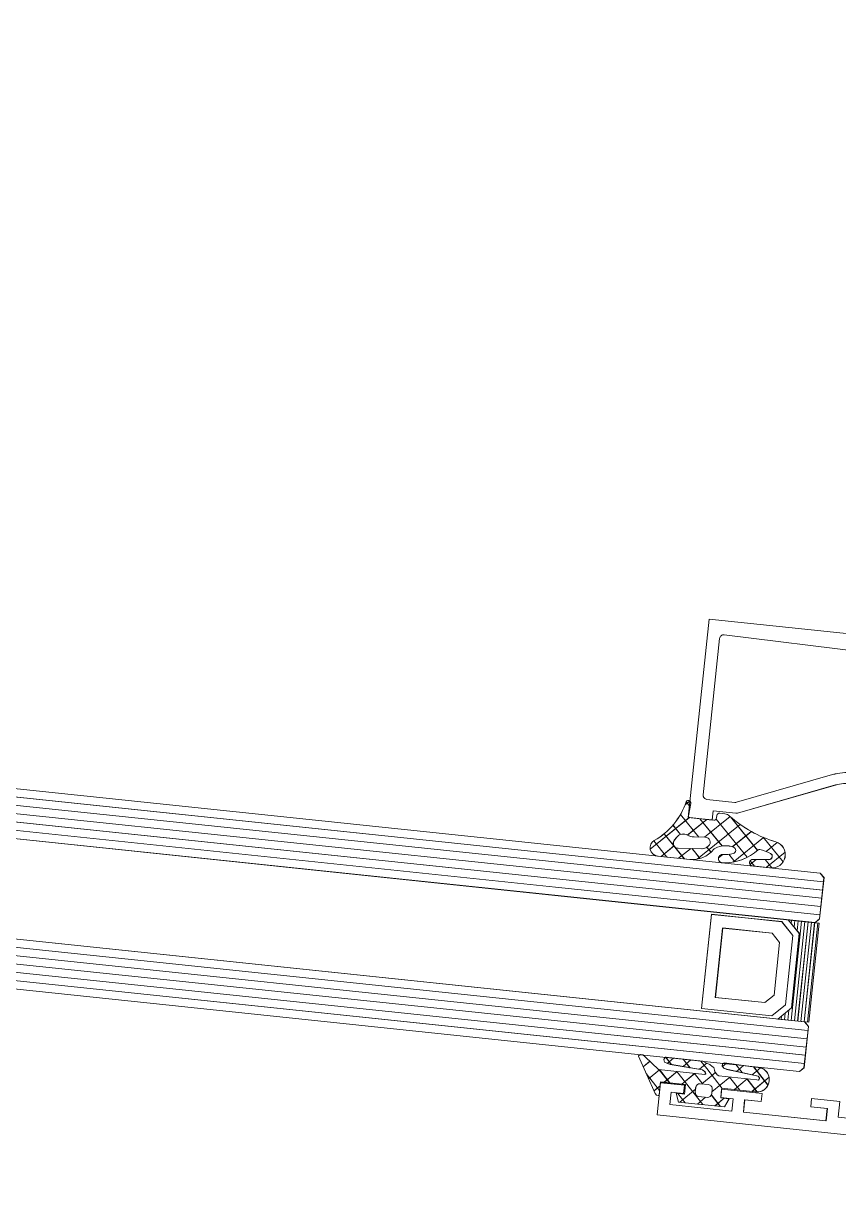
# Model space of a CAD drawing. Header units: millimetres. Extents: x 26282 to 30760, y 1404 to 4574.
# Drawn here: x 29707.89 to 29717.7, y 3450.07 to 3464.07 of the extents above; entities that cross this region are included whole.
import ezdxf

# ---------------------------------------------------------------- set-up
doc = ezdxf.new("R2010")
doc.units = ezdxf.units.MM
doc.header["$LTSCALE"] = 0.25
doc.layers.add('AB-DUV', color=4, linetype='Continuous', lineweight=50)
doc.layers.add('DOĞRAMA', color=30, linetype='Continuous', lineweight=20)

# ---------------------------------------------------------------- blocks, each defined once
blk = doc.blocks.new('CHD60E28', base_point=(0, -82.8))
at = {"color": 1, "linetype": 'Continuous'}
blk.add_line((58, -22), (60, -22), dxfattribs=at)
at = {"color": 40, "linetype": 'Continuous'}
for points in [[(0, -49.7), (0, -24.85), (0, 0), (3.9, 0), (3.9, -2.9), (2.9, -2.9), (2.9, -1.4), (1.4, -1.4), (1.4, -8.9), (2.9, -8.9), (2.9, -7.4), (3.9, -7.4), (3.9, -12.3), (2.9, -12.3), (2.9, -10.3), (1.4, -10.3), (1.4, -20.3), (2.9, -20.3), (2.9, -18.3), (3.9, -18.3), (3.9, -21.7), (2, -21.7), (2, -27), (4.305342, -27), (5, -26.28066), (5.694659, -27), (8.4, -27), (8.4, -28.4), (9.809008, -28.4, 0.176327), (9.969705, -28.341511), (10.9, -27.5609), (11.6, -27.5609, -0.43976), (11.898858, -27.887046), (11.688329, -30.293409, -0.176327), (11.616057, -30.448396), (11.276777, -30.787677, -0.577351), (10.858518, -30.675605), (10.827653, -30.560412, 0.267949), (10.650876, -30.383636), (8.7, -29.8609), (8.5, -29.8609, 0.842899), (8.4, -30.443742), (8.4, -34.5109, 0.414213), (8.65, -34.7609), (8.971194, -34.7609, 0.137838), (9.101447, -34.724288), (10.619748, -33.797512, -0.585341), (11, -34.0109), (11, -35.347384, -0.261351), (10.521011, -36.200935), (8.4, -37.495605), (8.4, -39.304394), (10.52101, -40.599064, -0.261351), (11.000001, -41.452615), (11, -42.789099, -0.585341), (10.619748, -43.002487), (9.101446, -42.075712, 0.137838), (8.971194, -42.0391), (8.65, -42.039099, 0.414213), (8.399999, -42.2891), (8.4, -46.356257, 0.842899), (8.5, -46.939099), (8.7, -46.939099), (10.650876, -46.416364, 0.267949), (10.827654, -46.239588), (10.858519, -46.124395, -0.577351), (11.276776, -46.012322), (11.616057, -46.351603, -0.176327), (11.688329, -46.50659), (11.898859, -48.912953, -0.43976), (11.6, -49.2391), (10.9, -49.239099), (9.969705, -48.458489, 0.176327), (9.809008, -48.4), (8.4, -48.4), (8.4, -49.7), (7.9, -49.7), (7.9, -53.705341), (8.61934, -54.4), (7.9, -55.094658), (7.9, -59.1, -0.414213), (7.3, -59.699999), (6.5, -59.7, -0.414213), (5.9, -59.099999), (5.9, -49.7), (0, -49.7)], [(67, -28.30168), (67, -55.55084), (67, -82.8), (63.5, -82.8), (63.5, -81.073884), (64.5, -80.7), (64.5, -81.4), (66, -81.4), (66, -77.2), (64.5, -77.2), (64.5, -77.9), (63.5, -77.526115), (63.5, -75.8), (65, -75.8), (65, -60.8), (62, -60.8), (62, -65.3), (57.5, -65.3), (57.5, -63.8), (60, -63.8), (60, -60.8), (40, -60.8), (40, -63.8), (42.5, -63.8), (42.5, -65.3), (31.308076, -65.3), (28.71, -60.8), (25.4, -60.8, -0.414213), (23.4, -58.799999), (23.4, -48.4), (21.990993, -48.4, 0.176327), (21.830296, -48.458489), (20.9, -49.239099), (20.2, -49.239099, -0.43976), (19.901142, -48.912953), (20.111671, -46.506591, -0.176327), (20.183943, -46.351603), (20.523224, -46.012323, -0.577351), (20.941481, -46.124395), (20.972347, -46.239587, 0.267949), (21.149124, -46.416364), (23.1, -46.939099), (23.3, -46.939099, 0.842899), (23.4, -46.356257), (23.4, -42.289099, 0.414213), (23.149999, -42.0391), (22.828807, -42.039099, 0.137838), (22.698554, -42.075711), (21.180253, -43.002487, -0.585341), (20.799999, -42.7891), (20.8, -41.452615, -0.261351), (21.278991, -40.599064), (23.4, -39.304394), (23.4, -37.495605), (21.278991, -36.200935, -0.261351), (20.800001, -35.347385), (20.8, -34.0109, -0.585341), (21.180252, -33.797512), (22.698554, -34.724288, 0.137838), (22.828807, -34.760901), (23.15, -34.7609, 0.414213), (23.4, -34.5109), (23.4, -30.443743, 0.842899), (23.3, -29.860899), (23.1, -29.8609), (21.149124, -30.383636, 0.267949), (20.972348, -30.560413), (20.941482, -30.675605, -0.577351), (20.523223, -30.787677), (20.183943, -30.448396, -0.176327), (20.111672, -30.293408), (19.901142, -27.887047, -0.43976), (20.199999, -27.5609), (20.9, -27.5609), (21.830296, -28.341511, 0.176327), (21.990993, -28.4), (23.4, -28.4), (23.4, -27), (25.74, -27), (25.74, -22), (27.74, -22), (27.74, -27), (38, -27), (38, -22), (40, -22, -0.414213), (42, -23.999999), (40, -24), (40, -27), (58, -27), (58, -24), (56, -24, -0.414213), (58, -21.999999), (60, -22), (60, -23.30168), (62, -23.30168, -0.414213), (67, -28.30168)], [(65, -43.55084), (65, -28.301681, 0.414213), (62, -25.301681), (60, -25.30168), (60, -29), (25.4, -29), (25.4, -58.8), (29.864701, -58.8), (32.462777, -63.3), (38, -63.3), (38, -58.8), (65, -58.8), (65, -43.55084)]]:
    blk.add_lwpolyline(points, format="xyb", close=True, dxfattribs=at)
blk.add_lwpolyline([(3.2, -29.55), (3.2, -30.1), (2, -30.1), (2, -46.4), (3.2, -46.4), (3.2, -47.7), (4.8, -47.7), (4.8, -46.4), (6.4, -46.4), (6.4, -30.1), (4.8, -30.1), (4.8, -29), (3.2, -29), (3.2, -29.55)], close=True, dxfattribs=at)
at = {"color": 4, "linetype": 'Continuous'}
for points in [[(10.113, -33.587833), (8.4, -34.587833), (8.4, -29.987833), (10.1, -30.987833), (15.9, -30.987833), (21.7, -30.987833), (23.4, -29.987833), (23.4, -34.587833), (21.687, -33.587833), (15.9, -33.587833), (10.113, -33.587833)], [(10.113, -43.212166), (8.4, -42.212166), (8.4, -46.812166), (10.1, -45.812166), (15.9, -45.812166), (21.7, -45.812166), (23.4, -46.812166), (23.4, -42.212166), (21.687, -43.212166), (15.9, -43.212166), (10.113, -43.212166)]]:
    blk.add_lwpolyline(points, close=True, dxfattribs=at)
blk = doc.blocks.new('CHD10-3111', base_point=(3855.389827, -8975.811796))
at = {"color": 40, "linetype": 'Continuous'}
blk.add_lwpolyline([(3855.389827, -8949.111796), (3879.389827, -8949.111796), (3879.389827, -8971.111796), (3877.889827, -8971.111796), (3877.889827, -8970.611796), (3875.789827, -8970.611796, 0.414276), (3875.289827, -8971.111902), (3875.289827, -8973.411796), (3875.891113, -8973.764938, -0.44986), (3875.948899, -8974.058621), (3874.687602, -8975.51474, -0.717959), (3873.789827, -8975.211796), (3873.789827, -8970.111796, -0.414242), (3874.789923, -8969.111796), (3876.40713, -8969.111796, 0.409111), (3877.406977, -8968.129248), (3877.703866, -8951.120522, 0.419335), (3877.203942, -8950.611796), (3858.289827, -8950.611796, 0.414214), (3857.789827, -8951.111796), (3857.789827, -8954.510299, 0.096347), (3857.826278, -8954.697709), (3862.331086, -8965.847499, -0.096289), (3862.789827, -8968.20752), (3862.789827, -8975.311796, -0.679855), (3861.925103, -8975.653814), (3860.044019, -8973.648631, -0.65679), (3860.189935, -8973.311796), (3861.289827, -8973.311796, 0.414214), (3861.489827, -8973.111796), (3861.489827, -8968.20752, 0.096295), (3861.125704, -8966.334383), (3856.526235, -8954.950297, -0.096289), (3856.489827, -8954.762994), (3856.489827, -8952.011796), (3855.389827, -8952.011796), (3855.389827, -8949.111796)], format="xyb", close=True, dxfattribs=at)
blk = doc.blocks.new('CHDMN-201', base_point=(29.944199, -19.992072))
at = {"color": 1, "linetype": 'Continuous'}
for p, q in [((24.944196, -17.917709), (26.712382, -16.149524)), ((25.670623, -15.827906), (29.959082, -20.116364)), ((24.944196, -17.222799), (26.363237, -18.64184)), ((24.944198, -20.039028), (27.683935, -17.299291)), ((24.944197, -19.344121), (26.23548, -20.635403)), ((27.730494, -21.495372), (30.203718, -19.022148)), ((27.817864, -19.286682), (28.843558, -18.260988)), ((31.257696, -20.089491), (31.80016, -19.547027)), ((31.416762, -19.452725), (31.950423, -19.986385)), ((25.940862, -21.163684), (26.275067, -20.829479)), ((26.23548, -20.635403), (26.260255, -20.660179)), ((27.826231, -20.104834), (29.944199, -22.222802)), ((25.079548, -21.600792), (25.475995, -21.997239)), ((25.189997, -21.91455), (25.940862, -21.163684)), ((25.475995, -21.997239), (29.768513, -26.289757)), ((26.954462, -24.392725), (29.944199, -21.402988)), ((27.79138, -22.191304), (30.58826, -24.988183)), ((25.916779, -27.551729), (30.108752, -23.359755)), ((26.075074, -23.150793), (26.624114, -22.601753)), ((25.477814, -24.120378), (25.941592, -24.584156)), ((26.882093, -28.707735), (30.556963, -25.032865)), ((25.178841, -25.942725), (28.496854, -29.260739)), ((25.232281, -26.114906), (26.046166, -25.301021)), ((26.991686, -25.63425), (29.066899, -27.709463)), ((24.944199, -28.524309), (25.530435, -27.938072)), ((25.094432, -27.979636), (25.776541, -28.661746)), ((25.810575, -31.900573), (28.517647, -29.193501)), ((24.944199, -29.950724), (27.004506, -32.011031)), ((24.952122, -30.637706), (25.869183, -29.720645)), ((26.861353, -29.746558), (28.07121, -30.956415))]:
    blk.add_line(p, q, dxfattribs=at)
for points in [[(26.390301, -23.393758, -0.11997), (25.342637, -22.236365, -0.11997), (24.944199, -20.726926), (24.944195, -16.789779, -0.730107), (26.758647, -16.209518, 0.185935), (31.810746, -19.549362, -0.858634), (31.670288, -20.125588), (30.144199, -19.992072, 0.414214), (29.944199, -20.192072), (29.944199, -23.09206, 0.414226), (30.244199, -23.392072), (30.544174, -23.392072, -0.414238), (30.844199, -23.692072), (30.844199, -24.310458, -0.167691), (30.631375, -24.927186, 0.106409), (28.114271, -30.786691, -0.907546), (24.944199, -30.478675), (24.944199, -28.292072, -1), (25.744199, -28.292072), (25.908447, -30.169443, 0.790151), (26.678457, -30.282816, 0.061795), (27.025941, -28.955975, 0.24686), (26.961879, -28.781202, -0.192553), (24.944199, -24.656358, -1), (25.941426, -24.581945, 0.061004), (26.187228, -25.817745, 0.744986), (26.953471, -25.796309, 0.211789), (26.613432, -23.622255, 0.100818), (26.390301, -23.393758)], [(26.255022, -20.600362), (26.380094, -22.029945, 0.17342), (26.661249, -22.641873, 0.008526), (26.786952, -22.766133, 0.691738), (27.799141, -22.280005), (27.680588, -20.924941, -0.129672), (27.819183, -20.120619, 0.375997), (27.441422, -18.85823), (27.046771, -18.610379, 0.619603), (26.12995, -19.17078), (26.255022, -20.600362)]]:
    blk.add_lwpolyline(points, format="xyb", close=True, dxfattribs=at)
blk = doc.blocks.new('*U60')
at = {"color": 4, "linetype": 'Continuous'}
for p, q in [((503.444386, 76), (503.444386, 75.99)), ((503.844386, 76), (503.844386, 75.6)), ((504.244386, 76), (504.244386, 75.2)), ((504.644386, 76), (504.644386, 74.8)), ((505.044386, 76), (505.044386, 64)), ((505.444386, 76), (505.444386, 64)), ((505.844386, 76), (505.844386, 64)), ((506.244386, 76), (506.244386, 64)), ((506.644386, 76), (506.644386, 64)), ((507.044386, 76), (507.044386, 64)), ((504.244386, 64.8), (504.244386, 64)), ((504.644386, 65.2), (504.644386, 64)), ((503.444386, 64.01), (503.444386, 64)), ((503.844386, 64.4), (503.844386, 64))]:
    blk.add_line(p, q, dxfattribs=at)
blk = doc.blocks.new('CHD40D02')
at = {"color": 1, "linetype": 'Continuous'}
for p, q in [((-1.012226, 0), (0.801576, 1.813802)), ((0.205857, 1.458304), (1.4, 0.264161)), ((1.534377, 2.251105), (2.247288, 1.538194)), ((-1.122662, 0.665503), (-0.457159, 0)), ((0, -1.109094), (1.4, 0.290906)), ((0, -0.457159), (1.4, -1.857159)), ((2.135987, -1.094428), (2.921622, -0.308793)), ((2.222769, -0.558608), (2.917076, -1.252915)), ((-2.117144, -5.347558), (1.4, -1.830414)), ((-2.117144, -3.226238), (-1.117144, -2.226238)), ((-2.117144, -2.582656), (-0.421916, -4.277884)), ((0, -2.578479), (1.4, -3.978479)), ((2.000247, -3.351488), (2.91136, -2.440375)), ((2.050967, -2.508126), (2.906913, -3.364072)), ((0.262508, -5.089227), (1.4, -3.951735)), ((-2.117144, -4.703976), (-1.237492, -5.583628)), ((0, -7.473055), (2.106571, -5.366485)), ((0.262508, -4.962308), (1.066416, -5.766216)), ((1.930627, -4.509107), (2.59883, -5.177309)), ((2.106571, -5.366485), (2.901098, -4.571957)), ((2.59883, -5.177309), (2.73038, -5.30886)), ((-2.117144, -7.468879), (-0.899257, -6.250992)), ((-0.543237, -6.277883), (1.4, -8.22112)), ((1.066416, -5.766216), (1.7501, -6.4499)), ((-2.117144, -6.825296), (-1.117144, -7.825296)), ((2.53001, -7.22981), (2.953639, -7.653438)), ((0, -9.594375), (1.4, -8.194375)), ((0, -8.942441), (1.4, -10.34244)), ((2.065011, -9.650685), (2.925923, -8.789773)), ((2.137826, -8.958946), (2.903131, -9.724251)), ((0.005596, -11.710099), (1.4, -10.315696)), ((0.000001, -11.063761), (1.86654, -12.930301)), ((0.929001, -12.908016), (2.87289, -10.964126)), ((1.935795, -10.878236), (2.844412, -11.786853))]:
    blk.add_line(p, q, dxfattribs=at)
at = {"color": 7, "linetype": 'Continuous'}
blk.add_line((2.921685, -0.29561), (2.817805, -0.199647), dxfattribs=at)
at = {"color": 1, "linetype": 'Continuous'}
for points in [[(2.921685, -0.29561), (2.9, -4.8), (2.8, -5.1), (2.7, -5.4), (2.6, -5.7), (2.4, -6), (2.3, -6.2), (2, -6.3), (1.8, -6.4), (1.6, -6.6), (1.5, -6.7), (1.4, -6.9), (1.4, -11.5), (1.4, -11.7), (1.6, -11.8), (1.65982, -11.8), (1.85982, -11.6), (2.25982, -7.8), (2.35982, -7.4), (2.55982, -7.2), (2.85982, -7.2), (2.95982, -7.4), (2.85982, -11.5, -1.047986), (0.000001, -11.499982), (0, -7.412301), (-1.117144, -7.412301), (-1.117144, -8.412301), (-2.117144, -7.977518), (-2.117144, -2.406848), (-1.117144, -2.015544), (-1.117144, -3.015544), (0, -3.015544), (0, 0), (-1.5, 0), (-1.6, 0.1), (-1.6, 0.3), (-1.4, 0.5), (2.700478, 2.946982), (2.800478, 2.946982), (2.900478, 2.746982), (2.900478, 2.446982), (2.700478, 2.146982), (1.4, 0.4), (1.4, -5.2), (1.5, -5.3), (1.7, -5.2), (1.907825, -4.888262), (2.146067, -0.926812), (2.230152, -0.523166), (2.318197, -0.219443), (2.614003, -0.107644), (2.817805, -0.199647), (2.921685, -0.29561)], [(0.116062, -6.131436, 0.198912), (0.262508, -5.777883), (0.262508, -4.777884, 0.414213), (-0.237492, -4.277884), (-0.737492, -4.277884, 0.414213), (-1.237492, -4.777883), (-1.237492, -5.777884, 0.414213), (-0.737492, -6.277883), (-0.237491, -6.277883, 0.198912), (0.116062, -6.131436)]]:
    blk.add_lwpolyline(points, format="xyb", close=True, dxfattribs=at)
blk = doc.blocks.new('A$C3DEF5641')
at = {"layer": 'DOĞRAMA', "color": 163, "linetype": 'Continuous'}
for p, q in [((353.28, 82.92), (153.63, 82.92)), ((384.78, 82.92), (353.28, 82.92)), ((384.78, 82.92), (385.28, 82.42)), ((353.28, 81.92), (153.63, 81.92)), ((385.28, 81.92), (353.28, 81.92)), ((385.28, 82.42), (385.28, 77.42)), ((353.28, 80.92), (153.63, 80.92)), ((353.28, 79.92), (153.63, 79.92)), ((385.28, 80.92), (353.28, 80.92)), ((385.28, 79.92), (353.28, 79.92)), ((353.28, 78.92), (153.63, 78.92)), ((385.28, 78.92), (353.28, 78.92)), ((353.28, 77.92), (153.63, 77.92)), ((385.28, 77.92), (353.28, 77.92)), ((385.28, 77.42), (384.78, 76.92)), ((353.28, 76.92), (153.63, 76.92)), ((384.78, 76.92), (353.28, 76.92)), ((372.28, 65.22), (372.28, 76.62)), ((372.28, 76.62), (380.78, 76.62)), ((380.78, 76.62), (382.28, 75.12)), ((373.78, 66.72), (373.78, 75.12)), ((373.78, 75.12), (379.78, 75.12)), ((379.78, 75.12), (380.78, 74.12)), ((382.28, 75.12), (382.28, 66.72)), ((380.78, 74.12), (380.78, 67.72)), ((380.78, 67.72), (379.78, 66.72)), ((379.78, 66.72), (373.78, 66.72)), ((382.28, 66.72), (380.78, 65.22)), ((353.28, 64.92), (153.63, 64.92)), ((384.78, 64.92), (353.28, 64.92)), ((380.78, 65.22), (372.28, 65.22)), ((384.78, 64.92), (385.28, 64.42)), ((385.28, 64.42), (385.28, 59.42)), ((353.28, 63.92), (153.63, 63.92)), ((385.28, 63.92), (353.28, 63.92)), ((353.28, 62.92), (153.63, 62.92)), ((353.28, 61.92), (153.63, 61.92)), ((385.28, 62.92), (353.28, 62.92)), ((385.28, 61.92), (353.28, 61.92)), ((353.28, 60.92), (153.63, 60.92)), ((385.28, 60.92), (353.28, 60.92)), ((353.28, 59.92), (153.63, 59.92)), ((353.28, 58.92), (153.63, 58.92)), ((385.28, 59.92), (353.28, 59.92)), ((384.78, 58.92), (353.28, 58.92)), ((385.28, 59.42), (384.78, 58.92))]:
    blk.add_line(p, q, dxfattribs=at)
blk.add_lwpolyline([(385.28, 76.92), (381.53, 76.92), (383.03, 75.42), (383.03, 66.42), (381.53, 64.92), (385.28, 64.92), (385.28, 76.92)], close=True, dxfattribs=at)
at = {"layer": 'DOĞRAMA', "color": 163}
blk.add_arc((46.5, 122.91), 404.59, 0, 90, dxfattribs=at)
at = {"layer": 'DOĞRAMA', "color": 163, "rotation": 90}
for name, p in [('CHD60E28', (451.08, 51.92)), ('CHD10-3111', (394.98, 87.92)), ('CHDMN-201', (368.28, 87.92))]:
    blk.add_blockref(name, p, dxfattribs=at)
at = {"layer": 'DOĞRAMA', "color": 163}
blk.add_blockref('*U60', (-121.91, 0.92), dxfattribs=at)
at = {"layer": 'DOĞRAMA', "color": 163, "xscale": 1.034312, "rotation": 90}
blk.add_blockref('CHD40D02', (368.28, 55.92), dxfattribs=at)
blk = doc.blocks.new('A$C187D15ED')
at = {"layer": 'DOĞRAMA', "color": 163, "xscale": 0.1, "yscale": 0.1, "zscale": 0.1, "rotation": 354.0084398994581}
blk.add_blockref('A$C3DEF5641', (10107.921, 3244.585, 0), dxfattribs=at)
blk.add_blockref('A$C3DEF5641', (10107.921, 3244.585, 0), dxfattribs=at)

msp = doc.modelspace()

# ---------------------------------------------------------------- block references
at = {"layer": 'AB-DUV', "ltscale": 100}
msp.add_blockref('A$C187D15ED', (19570.424, 205.028, 5.126), dxfattribs=at)

# ---------------------------------------------------------------- next in the draw order: linework, layer by layer
at = {"layer": 'DOĞRAMA', "color": 163, "linetype": 'Continuous'}
for p, q in [((29714.346, 3454.172, 5.126), (29694.49, 3456.256, 5.126)), ((29714.346, 3454.172, 5.126), (29694.49, 3456.256, 5.126)), ((29714.325, 3453.973, 5.126), (29694.469, 3456.057, 5.126)), ((29714.325, 3453.973, 5.126), (29694.469, 3456.057, 5.126)), ((29714.336, 3454.073, 5.126), (29694.48, 3456.157, 5.126)), ((29714.336, 3454.073, 5.126), (29694.48, 3456.157, 5.126)), ((29714.315, 3453.874, 5.126), (29694.459, 3455.958, 5.126)), ((29714.315, 3453.874, 5.126), (29694.459, 3455.958, 5.126)), ((29714.294, 3453.675, 5.126), (29694.438, 3455.759, 5.126)), ((29714.294, 3453.675, 5.126), (29694.438, 3455.759, 5.126)), ((29714.304, 3453.775, 5.126), (29694.449, 3455.858, 5.126)), ((29714.304, 3453.775, 5.126), (29694.449, 3455.858, 5.126)), ((29714.284, 3453.576, 5.126), (29694.428, 3455.66, 5.126)), ((29714.284, 3453.576, 5.126), (29694.428, 3455.66, 5.126)), ((29714.148, 3452.283, 5.126), (29694.292, 3454.367, 5.126)), ((29714.148, 3452.283, 5.126), (29694.292, 3454.367, 5.126)), ((29714.158, 3452.382, 5.126), (29694.302, 3454.466, 5.126)), ((29714.158, 3452.382, 5.126), (29694.302, 3454.466, 5.126)), ((29714.137, 3452.183, 5.126), (29694.282, 3454.267, 5.126)), ((29714.137, 3452.183, 5.126), (29694.282, 3454.267, 5.126)), ((29714.127, 3452.084, 5.126), (29694.271, 3454.168, 5.126)), ((29714.127, 3452.084, 5.126), (29694.271, 3454.168, 5.126)), ((29717.479, 3453.844, 5.126), (29714.346, 3454.172, 5.126)), ((29717.479, 3453.844, 5.126), (29714.346, 3454.172, 5.126)), ((29714.106, 3451.885, 5.126), (29694.25, 3453.969, 5.126)), ((29714.106, 3451.885, 5.126), (29694.25, 3453.969, 5.126)), ((29714.117, 3451.984, 5.126), (29694.261, 3454.068, 5.126)), ((29714.117, 3451.984, 5.126), (29694.261, 3454.068, 5.126)), ((29717.508, 3453.639, 5.126), (29714.325, 3453.973, 5.126)), ((29717.508, 3453.639, 5.126), (29714.325, 3453.973, 5.126)), ((29717.518, 3453.739, 5.126), (29714.336, 3454.073, 5.126)), ((29717.518, 3453.739, 5.126), (29714.336, 3454.073, 5.126)), ((29714.096, 3451.785, 5.126), (29694.24, 3453.869, 5.126)), ((29714.096, 3451.785, 5.126), (29694.24, 3453.869, 5.126)), ((29717.497, 3453.54, 5.126), (29714.315, 3453.874, 5.126)), ((29717.497, 3453.54, 5.126), (29714.315, 3453.874, 5.126)), ((29717.479, 3453.844, 5.126), (29717.524, 3453.789, 5.126)), ((29717.479, 3453.844, 5.126), (29717.524, 3453.789, 5.126)), ((29717.477, 3453.341, 5.126), (29714.294, 3453.675, 5.126)), ((29717.477, 3453.341, 5.126), (29714.294, 3453.675, 5.126)), ((29717.487, 3453.44, 5.126), (29714.304, 3453.775, 5.126)), ((29717.487, 3453.44, 5.126), (29714.304, 3453.775, 5.126)), ((29717.524, 3453.789, 5.126), (29717.471, 3453.291, 5.126)), ((29717.524, 3453.789, 5.126), (29717.471, 3453.291, 5.126)), ((29717.416, 3453.247, 5.126), (29714.284, 3453.576, 5.126)), ((29717.416, 3453.247, 5.126), (29714.284, 3453.576, 5.126)), ((29716.051, 3452.214, 5.126), (29716.17, 3453.347, 5.126)), ((29716.051, 3452.214, 5.126), (29716.17, 3453.347, 5.126)), ((29716.17, 3453.347, 5.126), (29717.015, 3453.259, 5.126)), ((29716.17, 3453.347, 5.126), (29717.015, 3453.259, 5.126)), ((29717.015, 3453.259, 5.126), (29717.149, 3453.094, 5.126)), ((29717.015, 3453.259, 5.126), (29717.149, 3453.094, 5.126)), ((29717.471, 3453.291, 5.126), (29717.416, 3453.247, 5.126)), ((29717.471, 3453.291, 5.126), (29717.416, 3453.247, 5.126)), ((29716.216, 3452.347, 5.126), (29716.304, 3453.183, 5.126)), ((29716.216, 3452.347, 5.126), (29716.304, 3453.183, 5.126)), ((29716.304, 3453.183, 5.126), (29716.9, 3453.12, 5.126)), ((29716.304, 3453.183, 5.126), (29716.9, 3453.12, 5.126)), ((29716.9, 3453.12, 5.126), (29716.989, 3453.01, 5.126)), ((29716.9, 3453.12, 5.126), (29716.989, 3453.01, 5.126)), ((29717.149, 3453.094, 5.126), (29717.061, 3452.258, 5.126)), ((29717.149, 3453.094, 5.126), (29717.061, 3452.258, 5.126)), ((29716.989, 3453.01, 5.126), (29716.923, 3452.374, 5.126)), ((29716.989, 3453.01, 5.126), (29716.923, 3452.374, 5.126)), ((29717.33, 3451.949, 5.126), (29714.148, 3452.283, 5.126)), ((29717.33, 3451.949, 5.126), (29714.148, 3452.283, 5.126)), ((29717.291, 3452.053, 5.126), (29714.158, 3452.382, 5.126)), ((29717.291, 3452.053, 5.126), (29714.158, 3452.382, 5.126)), ((29716.813, 3452.285, 5.126), (29716.216, 3452.347, 5.126)), ((29716.813, 3452.285, 5.126), (29716.216, 3452.347, 5.126)), ((29716.923, 3452.374, 5.126), (29716.813, 3452.285, 5.126)), ((29716.923, 3452.374, 5.126), (29716.813, 3452.285, 5.126)), ((29717.061, 3452.258, 5.126), (29716.896, 3452.125, 5.126)), ((29717.061, 3452.258, 5.126), (29716.896, 3452.125, 5.126)), ((29717.32, 3451.849, 5.126), (29714.137, 3452.183, 5.126)), ((29717.32, 3451.849, 5.126), (29714.137, 3452.183, 5.126)), ((29716.896, 3452.125, 5.126), (29716.051, 3452.214, 5.126)), ((29716.896, 3452.125, 5.126), (29716.051, 3452.214, 5.126)), ((29717.299, 3451.65, 5.126), (29714.117, 3451.984, 5.126)), ((29717.299, 3451.65, 5.126), (29714.117, 3451.984, 5.126)), ((29717.31, 3451.75, 5.126), (29714.127, 3452.084, 5.126)), ((29717.31, 3451.75, 5.126), (29714.127, 3452.084, 5.126)), ((29717.336, 3451.998, 5.126), (29717.283, 3451.501, 5.126)), ((29717.336, 3451.998, 5.126), (29717.283, 3451.501, 5.126)), ((29717.291, 3452.053, 5.126), (29717.336, 3451.998, 5.126)), ((29717.291, 3452.053, 5.126), (29717.336, 3451.998, 5.126)), ((29717.289, 3451.551, 5.126), (29714.106, 3451.885, 5.126)), ((29717.289, 3451.551, 5.126), (29714.106, 3451.885, 5.126)), ((29717.229, 3451.457, 5.126), (29714.096, 3451.785, 5.126)), ((29717.229, 3451.457, 5.126), (29714.096, 3451.785, 5.126)), ((29717.283, 3451.501, 5.126), (29717.229, 3451.457, 5.126)), ((29717.283, 3451.501, 5.126), (29717.229, 3451.457, 5.126))]:
    msp.add_line(p, q, dxfattribs=at)
at = {"layer": 'DOĞRAMA', "color": 1, "linetype": 'Continuous'}
for p, q in [((29715.852, 3454.665, 5.126), (29715.911, 3454.713, 5.126)), ((29715.852, 3454.665, 5.126), (29715.911, 3454.713, 5.126)), ((29715.914, 3454.643, 5.126), (29715.865, 3454.702, 5.126)), ((29715.914, 3454.643, 5.126), (29715.865, 3454.702, 5.126)), ((29715.431, 3454.131, 5.126), (29715.903, 3454.513, 5.126)), ((29715.431, 3454.131, 5.126), (29715.903, 3454.513, 5.126)), ((29716.017, 3454.277, 5.126), (29715.796, 3454.549, 5.126)), ((29716.017, 3454.277, 5.126), (29715.796, 3454.549, 5.126)), ((29716.297, 3454.17, 5.126), (29716.031, 3454.498, 5.126)), ((29716.297, 3454.17, 5.126), (29716.031, 3454.498, 5.126)), ((29716.086, 3454.276, 5.126), (29716.394, 3454.525, 5.126)), ((29716.086, 3454.276, 5.126), (29716.394, 3454.525, 5.126)), ((29716.6, 3454.034, 5.126), (29716.227, 3454.494, 5.126)), ((29716.6, 3454.034, 5.126), (29716.227, 3454.494, 5.126)), ((29716.725, 3454.118, 5.126), (29716.398, 3454.521, 5.126)), ((29716.725, 3454.118, 5.126), (29716.398, 3454.521, 5.126)), ((29715.798, 3454.309, 5.126), (29715.707, 3454.422, 5.126)), ((29715.798, 3454.309, 5.126), (29715.707, 3454.422, 5.126)), ((29715.879, 3454.301, 5.126), (29716.112, 3454.49, 5.126)), ((29715.879, 3454.301, 5.126), (29716.112, 3454.49, 5.126)), ((29716.043, 3454.048, 5.126), (29716.515, 3454.43, 5.126)), ((29716.043, 3454.048, 5.126), (29716.515, 3454.43, 5.126)), ((29715.632, 3454.037, 5.126), (29715.474, 3454.232, 5.126)), ((29715.632, 3454.037, 5.126), (29715.474, 3454.232, 5.126)), ((29715.843, 3454.015, 5.126), (29715.599, 3454.316, 5.126)), ((29715.843, 3454.015, 5.126), (29715.599, 3454.316, 5.126)), ((29716.421, 3454.16, 5.126), (29716.649, 3454.345, 5.126)), ((29716.421, 3454.16, 5.126), (29716.649, 3454.345, 5.126)), ((29716.432, 3453.977, 5.126), (29716.797, 3454.272, 5.126)), ((29716.432, 3453.977, 5.126), (29716.797, 3454.272, 5.126)), ((29717.031, 3453.978, 5.126), (29716.79, 3454.275, 5.126)), ((29717.031, 3453.978, 5.126), (29716.79, 3454.275, 5.126)), ((29715.563, 3454.045, 5.126), (29715.719, 3454.171, 5.126)), ((29715.563, 3454.045, 5.126), (29715.719, 3454.171, 5.126)), ((29715.774, 3454.023, 5.126), (29715.915, 3454.137, 5.126)), ((29715.774, 3454.023, 5.126), (29715.915, 3454.137, 5.126)), ((29715.915, 3454.137, 5.126), (29715.918, 3454.14, 5.126)), ((29715.915, 3454.137, 5.126), (29715.918, 3454.14, 5.126)), ((29715.965, 3454.103, 5.126), (29715.935, 3454.139, 5.126)), ((29715.965, 3454.103, 5.126), (29715.935, 3454.139, 5.126)), ((29716.032, 3454.02, 5.126), (29715.965, 3454.103, 5.126)), ((29716.032, 3454.02, 5.126), (29715.965, 3454.103, 5.126)), ((29716.164, 3454.095, 5.126), (29716.115, 3454.156, 5.126)), ((29716.164, 3454.095, 5.126), (29716.115, 3454.156, 5.126)), ((29716.828, 3454.105, 5.126), (29716.961, 3454.212, 5.126)), ((29716.828, 3454.105, 5.126), (29716.961, 3454.212, 5.126)), ((29716.828, 3453.912, 5.126), (29717.055, 3454.095, 5.126)), ((29716.828, 3453.912, 5.126), (29717.055, 3454.095, 5.126)), ((29715.999, 3454.012, 5.126), (29716.043, 3454.048, 5.126)), ((29715.999, 3454.012, 5.126), (29716.043, 3454.048, 5.126)), ((29716.254, 3454.026, 5.126), (29716.305, 3454.067, 5.126)), ((29716.254, 3454.026, 5.126), (29716.305, 3454.067, 5.126)), ((29716.45, 3453.98, 5.126), (29716.378, 3454.07, 5.126)), ((29716.45, 3453.98, 5.126), (29716.378, 3454.07, 5.126)), ((29716.634, 3453.947, 5.126), (29716.709, 3454.008, 5.126)), ((29716.634, 3453.947, 5.126), (29716.709, 3454.008, 5.126)), ((29716.687, 3453.927, 5.126), (29716.634, 3453.991, 5.126)), ((29716.687, 3453.927, 5.126), (29716.634, 3453.991, 5.126)), ((29716.897, 3453.905, 5.126), (29716.815, 3454.006, 5.126)), ((29716.897, 3453.905, 5.126), (29716.815, 3454.006, 5.126)), ((29715.292, 3451.639, 5.126), (29715.293, 3451.649, 5.126)), ((29715.292, 3451.639, 5.126), (29715.293, 3451.649, 5.126)), ((29715.491, 3451.192, 5.126), (29715.292, 3451.639, 5.126)), ((29715.491, 3451.192, 5.126), (29715.292, 3451.639, 5.126)), ((29715.293, 3451.649, 5.126), (29715.314, 3451.658, 5.126)), ((29715.293, 3451.649, 5.126), (29715.314, 3451.658, 5.126)), ((29715.314, 3451.658, 5.126), (29715.344, 3451.654, 5.126)), ((29715.314, 3451.658, 5.126), (29715.344, 3451.654, 5.126)), ((29715.344, 3451.654, 5.126), (29715.372, 3451.631, 5.126)), ((29715.344, 3451.654, 5.126), (29715.372, 3451.631, 5.126)), ((29715.349, 3451.512, 5.126), (29715.427, 3451.578, 5.126)), ((29715.349, 3451.512, 5.126), (29715.427, 3451.578, 5.126)), ((29715.372, 3451.631, 5.126), (29715.532, 3451.479, 5.126)), ((29715.372, 3451.631, 5.126), (29715.532, 3451.479, 5.126)), ((29715.595, 3451.598, 5.126), (29715.606, 3451.618, 5.126)), ((29715.595, 3451.598, 5.126), (29715.606, 3451.618, 5.126)), ((29715.603, 3451.567, 5.126), (29715.595, 3451.598, 5.126)), ((29715.603, 3451.567, 5.126), (29715.595, 3451.598, 5.126)), ((29715.632, 3451.554, 5.126), (29715.603, 3451.567, 5.126)), ((29715.632, 3451.554, 5.126), (29715.603, 3451.567, 5.126)), ((29715.606, 3451.618, 5.126), (29715.617, 3451.628, 5.126)), ((29715.606, 3451.618, 5.126), (29715.617, 3451.628, 5.126)), ((29715.617, 3451.628, 5.126), (29716.065, 3451.579, 5.126)), ((29715.617, 3451.628, 5.126), (29716.065, 3451.579, 5.126)), ((29715.688, 3451.539, 5.126), (29715.618, 3451.628, 5.126)), ((29715.688, 3451.539, 5.126), (29715.618, 3451.628, 5.126)), ((29715.672, 3451.542, 5.126), (29715.632, 3451.554, 5.126)), ((29715.672, 3451.542, 5.126), (29715.632, 3451.554, 5.126)), ((29715.636, 3451.553, 5.126), (29715.712, 3451.617, 5.126)), ((29715.636, 3451.553, 5.126), (29715.712, 3451.617, 5.126)), ((29715.828, 3451.515, 5.126), (29715.922, 3451.594, 5.126)), ((29715.828, 3451.515, 5.126), (29715.922, 3451.594, 5.126)), ((29715.911, 3451.501, 5.126), (29715.83, 3451.605, 5.126)), ((29715.911, 3451.501, 5.126), (29715.83, 3451.605, 5.126)), ((29716.113, 3451.491, 5.126), (29716.042, 3451.581, 5.126)), ((29716.113, 3451.491, 5.126), (29716.042, 3451.581, 5.126)), ((29716.065, 3451.579, 5.126), (29716.094, 3451.565, 5.126)), ((29716.065, 3451.579, 5.126), (29716.094, 3451.565, 5.126)), ((29716.094, 3451.565, 5.126), (29716.122, 3451.552, 5.126)), ((29716.094, 3451.565, 5.126), (29716.122, 3451.552, 5.126)), ((29716.099, 3451.544, 5.126), (29716.114, 3451.556, 5.126)), ((29716.099, 3451.544, 5.126), (29716.114, 3451.556, 5.126)), ((29716.303, 3451.55, 5.126), (29716.324, 3451.558, 5.126)), ((29716.303, 3451.55, 5.126), (29716.324, 3451.558, 5.126)), ((29716.303, 3451.515, 5.126), (29716.349, 3451.554, 5.126)), ((29716.303, 3451.515, 5.126), (29716.349, 3451.554, 5.126)), ((29716.324, 3451.558, 5.126), (29716.731, 3451.505, 5.126)), ((29716.324, 3451.558, 5.126), (29716.731, 3451.505, 5.126)), ((29715.545, 3451.226, 5.126), (29715.384, 3451.432, 5.126)), ((29715.545, 3451.226, 5.126), (29715.384, 3451.432, 5.126)), ((29715.413, 3451.367, 5.126), (29715.545, 3451.477, 5.126)), ((29715.413, 3451.367, 5.126), (29715.545, 3451.477, 5.126)), ((29715.532, 3451.479, 5.126), (29716.088, 3451.42, 5.126)), ((29715.532, 3451.479, 5.126), (29716.088, 3451.42, 5.126)), ((29715.667, 3451.319, 5.126), (29715.542, 3451.478, 5.126)), ((29715.667, 3451.319, 5.126), (29715.542, 3451.478, 5.126)), ((29715.602, 3451.326, 5.126), (29715.756, 3451.455, 5.126)), ((29715.602, 3451.326, 5.126), (29715.756, 3451.455, 5.126)), ((29716.063, 3451.476, 5.126), (29715.672, 3451.542, 5.126)), ((29716.063, 3451.476, 5.126), (29715.672, 3451.542, 5.126)), ((29716.065, 3451.057, 5.126), (29715.753, 3451.455, 5.126)), ((29716.065, 3451.057, 5.126), (29715.753, 3451.455, 5.126)), ((29715.813, 3451.304, 5.126), (29715.967, 3451.433, 5.126)), ((29715.813, 3451.304, 5.126), (29715.967, 3451.433, 5.126)), ((29716.065, 3451.304, 5.126), (29715.964, 3451.433, 5.126)), ((29716.065, 3451.304, 5.126), (29715.964, 3451.433, 5.126)), ((29716.025, 3451.482, 5.126), (29716.099, 3451.544, 5.126)), ((29716.025, 3451.482, 5.126), (29716.099, 3451.544, 5.126)), ((29716.092, 3451.451, 5.126), (29716.063, 3451.476, 5.126)), ((29716.092, 3451.451, 5.126), (29716.063, 3451.476, 5.126)), ((29716.088, 3451.42, 5.126), (29716.1, 3451.429, 5.126)), ((29716.088, 3451.42, 5.126), (29716.1, 3451.429, 5.126)), ((29716.1, 3451.429, 5.126), (29716.092, 3451.451, 5.126)), ((29716.1, 3451.429, 5.126), (29716.092, 3451.451, 5.126)), ((29716.299, 3451.252, 5.126), (29716.113, 3451.491, 5.126)), ((29716.299, 3451.252, 5.126), (29716.113, 3451.491, 5.126)), ((29716.122, 3451.552, 5.126), (29716.151, 3451.538, 5.126)), ((29716.122, 3451.552, 5.126), (29716.151, 3451.538, 5.126)), ((29716.141, 3451.38, 5.126), (29716.217, 3451.443, 5.126)), ((29716.141, 3451.38, 5.126), (29716.217, 3451.443, 5.126)), ((29716.151, 3451.538, 5.126), (29716.179, 3451.515, 5.126)), ((29716.151, 3451.538, 5.126), (29716.179, 3451.515, 5.126)), ((29716.179, 3451.515, 5.126), (29716.198, 3451.502, 5.126)), ((29716.179, 3451.515, 5.126), (29716.198, 3451.502, 5.126)), ((29716.198, 3451.502, 5.126), (29716.204, 3451.47, 5.126)), ((29716.198, 3451.502, 5.126), (29716.204, 3451.47, 5.126)), ((29716.204, 3451.47, 5.126), (29716.212, 3451.449, 5.126)), ((29716.204, 3451.47, 5.126), (29716.212, 3451.449, 5.126)), ((29716.212, 3451.449, 5.126), (29716.23, 3451.426, 5.126)), ((29716.212, 3451.449, 5.126), (29716.23, 3451.426, 5.126)), ((29716.23, 3451.426, 5.126), (29716.239, 3451.415, 5.126)), ((29716.23, 3451.426, 5.126), (29716.239, 3451.415, 5.126)), ((29716.239, 3451.415, 5.126), (29716.258, 3451.402, 5.126)), ((29716.239, 3451.415, 5.126), (29716.258, 3451.402, 5.126)), ((29716.3, 3451.519, 5.126), (29716.303, 3451.55, 5.126)), ((29716.3, 3451.519, 5.126), (29716.303, 3451.55, 5.126)), ((29716.318, 3451.496, 5.126), (29716.3, 3451.519, 5.126)), ((29716.318, 3451.496, 5.126), (29716.3, 3451.519, 5.126)), ((29716.356, 3451.482, 5.126), (29716.318, 3451.496, 5.126)), ((29716.356, 3451.482, 5.126), (29716.318, 3451.496, 5.126)), ((29716.73, 3451.401, 5.126), (29716.356, 3451.482, 5.126)), ((29716.73, 3451.401, 5.126), (29716.356, 3451.482, 5.126)), ((29716.538, 3451.442, 5.126), (29716.462, 3451.54, 5.126)), ((29716.538, 3451.442, 5.126), (29716.462, 3451.54, 5.126)), ((29716.47, 3451.457, 5.126), (29716.555, 3451.528, 5.126)), ((29716.47, 3451.457, 5.126), (29716.555, 3451.528, 5.126)), ((29716.659, 3451.416, 5.126), (29716.759, 3451.5, 5.126)), ((29716.659, 3451.416, 5.126), (29716.759, 3451.5, 5.126)), ((29716.85, 3451.291, 5.126), (29716.678, 3451.512, 5.126)), ((29716.85, 3451.291, 5.126), (29716.678, 3451.512, 5.126)), ((29715.478, 3451.222, 5.126), (29715.551, 3451.283, 5.126)), ((29715.478, 3451.222, 5.126), (29715.551, 3451.283, 5.126)), ((29715.556, 3451.331, 5.126), (29715.54, 3451.176, 5.126)), ((29715.556, 3451.331, 5.126), (29715.54, 3451.176, 5.126)), ((29715.856, 3451.299, 5.126), (29715.556, 3451.331, 5.126)), ((29715.856, 3451.299, 5.126), (29715.556, 3451.331, 5.126)), ((29715.844, 3451.184, 5.126), (29715.856, 3451.299, 5.126)), ((29715.844, 3451.184, 5.126), (29715.856, 3451.299, 5.126)), ((29716.134, 3451.297, 5.126), (29716.034, 3451.308, 5.126)), ((29716.134, 3451.297, 5.126), (29716.034, 3451.308, 5.126)), ((29716.053, 3451.306, 5.126), (29716.141, 3451.38, 5.126)), ((29716.053, 3451.306, 5.126), (29716.141, 3451.38, 5.126)), ((29716.175, 3451.209, 5.126), (29716.389, 3451.389, 5.126)), ((29716.175, 3451.209, 5.126), (29716.389, 3451.389, 5.126)), ((29716.258, 3451.402, 5.126), (29716.715, 3451.354, 5.126)), ((29716.258, 3451.402, 5.126), (29716.715, 3451.354, 5.126)), ((29716.51, 3451.23, 5.126), (29716.386, 3451.389, 5.126)), ((29716.51, 3451.23, 5.126), (29716.386, 3451.389, 5.126)), ((29716.446, 3451.237, 5.126), (29716.6, 3451.367, 5.126)), ((29716.446, 3451.237, 5.126), (29716.6, 3451.367, 5.126)), ((29716.721, 3451.209, 5.126), (29716.597, 3451.367, 5.126)), ((29716.721, 3451.209, 5.126), (29716.597, 3451.367, 5.126)), ((29716.657, 3451.215, 5.126), (29716.862, 3451.388, 5.126)), ((29716.657, 3451.215, 5.126), (29716.862, 3451.388, 5.126)), ((29716.715, 3451.354, 5.126), (29716.735, 3451.352, 5.126)), ((29716.715, 3451.354, 5.126), (29716.735, 3451.352, 5.126)), ((29716.748, 3451.378, 5.126), (29716.73, 3451.401, 5.126)), ((29716.748, 3451.378, 5.126), (29716.73, 3451.401, 5.126)), ((29716.735, 3451.352, 5.126), (29716.747, 3451.372, 5.126)), ((29716.735, 3451.352, 5.126), (29716.747, 3451.372, 5.126)), ((29716.747, 3451.372, 5.126), (29716.748, 3451.378, 5.126)), ((29716.747, 3451.372, 5.126), (29716.748, 3451.378, 5.126)), ((29715.509, 3451.169, 5.126), (29715.491, 3451.192, 5.126)), ((29715.509, 3451.169, 5.126), (29715.491, 3451.192, 5.126)), ((29715.529, 3451.167, 5.126), (29715.509, 3451.169, 5.126)), ((29715.529, 3451.167, 5.126), (29715.509, 3451.169, 5.126)), ((29715.54, 3451.176, 5.126), (29715.529, 3451.167, 5.126)), ((29715.54, 3451.176, 5.126), (29715.529, 3451.167, 5.126)), ((29715.773, 3451.088, 5.126), (29715.745, 3451.195, 5.126)), ((29715.745, 3451.195, 5.126), (29715.844, 3451.184, 5.126)), ((29715.773, 3451.088, 5.126), (29715.745, 3451.195, 5.126)), ((29715.745, 3451.195, 5.126), (29715.844, 3451.184, 5.126)), ((29715.854, 3451.079, 5.126), (29715.766, 3451.192, 5.126)), ((29715.854, 3451.079, 5.126), (29715.766, 3451.192, 5.126)), ((29715.79, 3451.086, 5.126), (29715.977, 3451.242, 5.126)), ((29715.79, 3451.086, 5.126), (29715.977, 3451.242, 5.126)), ((29715.979, 3451.261, 5.126), (29715.974, 3451.21, 5.126)), ((29715.979, 3451.261, 5.126), (29715.974, 3451.21, 5.126)), ((29716.001, 3451.064, 5.126), (29716.098, 3451.145, 5.126)), ((29716.001, 3451.064, 5.126), (29716.098, 3451.145, 5.126)), ((29716.018, 3451.153, 5.126), (29716.117, 3451.143, 5.126)), ((29716.018, 3451.153, 5.126), (29716.117, 3451.143, 5.126)), ((29716.276, 3451.035, 5.126), (29716.168, 3451.173, 5.126)), ((29716.276, 3451.035, 5.126), (29716.168, 3451.173, 5.126)), ((29716.173, 3451.189, 5.126), (29716.178, 3451.241, 5.126)), ((29716.173, 3451.189, 5.126), (29716.178, 3451.241, 5.126)), ((29716.212, 3451.041, 5.126), (29716.322, 3451.134, 5.126)), ((29716.212, 3451.041, 5.126), (29716.322, 3451.134, 5.126)), ((29716.293, 3451.253, 5.126), (29716.281, 3451.138, 5.126)), ((29716.293, 3451.253, 5.126), (29716.281, 3451.138, 5.126)), ((29716.281, 3451.138, 5.126), (29716.381, 3451.128, 5.126)), ((29716.281, 3451.138, 5.126), (29716.381, 3451.128, 5.126)), ((29716.7, 3451.21, 5.126), (29716.293, 3451.253, 5.126)), ((29716.7, 3451.21, 5.126), (29716.293, 3451.253, 5.126)), ((29716.327, 3451.029, 5.126), (29715.773, 3451.088, 5.126)), ((29716.327, 3451.029, 5.126), (29715.773, 3451.088, 5.126)), ((29716.381, 3451.128, 5.126), (29716.327, 3451.029, 5.126)), ((29716.381, 3451.128, 5.126), (29716.327, 3451.029, 5.126))]:
    msp.add_line(p, q, dxfattribs=at)
at = {"layer": 'DOĞRAMA', "color": 4, "linetype": 'Continuous'}
for p, q in [((29717.093, 3453.281, 5.126), (29717.093, 3453.28, 5.126)), ((29717.093, 3453.281, 5.126), (29717.093, 3453.28, 5.126)), ((29717.252, 3453.264, 5.126), (29717.127, 3452.071, 5.126)), ((29717.252, 3453.264, 5.126), (29717.127, 3452.071, 5.126)), ((29717.133, 3453.277, 5.126), (29717.129, 3453.237, 5.126)), ((29717.133, 3453.277, 5.126), (29717.129, 3453.237, 5.126)), ((29717.173, 3453.272, 5.126), (29717.164, 3453.193, 5.126)), ((29717.173, 3453.272, 5.126), (29717.164, 3453.193, 5.126)), ((29717.292, 3453.26, 5.126), (29717.167, 3452.066, 5.126)), ((29717.292, 3453.26, 5.126), (29717.167, 3452.066, 5.126)), ((29717.213, 3453.268, 5.126), (29717.2, 3453.149, 5.126)), ((29717.213, 3453.268, 5.126), (29717.2, 3453.149, 5.126)), ((29717.332, 3453.256, 5.126), (29717.207, 3452.062, 5.126)), ((29717.332, 3453.256, 5.126), (29717.207, 3452.062, 5.126)), ((29717.372, 3453.251, 5.126), (29717.246, 3452.058, 5.126)), ((29717.372, 3453.251, 5.126), (29717.246, 3452.058, 5.126)), ((29717.411, 3453.247, 5.126), (29717.286, 3452.054, 5.126)), ((29717.411, 3453.247, 5.126), (29717.286, 3452.054, 5.126)), ((29717.451, 3453.243, 5.126), (29717.326, 3452.05, 5.126)), ((29717.451, 3453.243, 5.126), (29717.326, 3452.05, 5.126)), ((29717.012, 3452.123, 5.126), (29717.008, 3452.083, 5.126)), ((29717.012, 3452.123, 5.126), (29717.008, 3452.083, 5.126)), ((29717.056, 3452.158, 5.126), (29717.047, 3452.079, 5.126)), ((29717.056, 3452.158, 5.126), (29717.047, 3452.079, 5.126)), ((29717.1, 3452.194, 5.126), (29717.087, 3452.075, 5.126)), ((29717.1, 3452.194, 5.126), (29717.087, 3452.075, 5.126)), ((29716.968, 3452.088, 5.126), (29716.968, 3452.087, 5.126)), ((29716.968, 3452.088, 5.126), (29716.968, 3452.087, 5.126))]:
    msp.add_line(p, q, dxfattribs=at)
at = {"layer": 'DOĞRAMA', "color": 7, "linetype": 'Continuous'}
msp.add_line((29715.617, 3451.628, 5.126), (29715.606, 3451.618, 5.126), dxfattribs=at)
msp.add_line((29715.617, 3451.628, 5.126), (29715.606, 3451.618, 5.126), dxfattribs=at)
at = {"layer": 'DOĞRAMA', "color": 40, "linetype": 'Continuous', "elevation": 5.126}
for points in [[(29717.853, 3454.92, 0.096295), (29717.663, 3454.904), (29716.483, 3454.565, -0.096289), (29716.464, 3454.563), (29716.19, 3454.592), (29716.179, 3454.483), (29715.89, 3454.513), (29715.89, 3454.513), (29716.141, 3456.9), (29718.329, 3456.67)], [(29717.853, 3454.92, 0.096295), (29717.663, 3454.904), (29716.483, 3454.565, -0.096289), (29716.464, 3454.563), (29716.19, 3454.592), (29716.179, 3454.483), (29715.89, 3454.513), (29715.89, 3454.513), (29716.141, 3456.9), (29718.329, 3456.67)], [(29718.011, 3456.504), (29716.323, 3456.711, 0.419335), (29716.267, 3456.667), (29716.07, 3454.786, 0.414214), (29716.114, 3454.731), (29716.452, 3454.695, 0.096347), (29716.471, 3454.697), (29717.627, 3455.029, -0.096289), (29717.867, 3455.05)], [(29718.011, 3456.504), (29716.323, 3456.711, 0.419335), (29716.267, 3456.667), (29716.07, 3454.786, 0.414214), (29716.114, 3454.731), (29716.452, 3454.695, 0.096347), (29716.471, 3454.697), (29717.627, 3455.029, -0.096289), (29717.867, 3455.05)]]:
    msp.add_lwpolyline(points, format="xyb", dxfattribs=at)
at = {"layer": 'DOĞRAMA', "color": 1, "linetype": 'Continuous', "elevation": 5.126}
for points in [[(29716.191, 3454.124, -0.11997), (29716.065, 3454.032, -0.11997), (29715.911, 3454.008), (29715.52, 3454.049, -0.730107), (29715.481, 3454.236, 0.185935), (29715.866, 3454.703, -0.858634), (29715.922, 3454.683), (29715.892, 3454.533, 0.414214), (29715.91, 3454.511), (29716.199, 3454.481, 0.414226), (29716.231, 3454.507), (29716.235, 3454.537, -0.414238), (29716.268, 3454.564), (29716.329, 3454.557, -0.167691), (29716.388, 3454.53, 0.106409), (29716.945, 3454.218, -0.907546), (29716.881, 3453.906), (29716.663, 3453.929, -1), (29716.672, 3454.009), (29716.86, 3454.005, 0.790151), (29716.88, 3454.081, 0.061795), (29716.751, 3454.129, 0.24686), (29716.733, 3454.125, -0.192553), (29716.302, 3453.967, -1), (29716.305, 3454.067, 0.061004), (29716.43, 3454.079, 0.744986), (29716.436, 3454.155, 0.211789), (29716.216, 3454.144, 0.100818), (29716.191, 3454.124)], [(29716.191, 3454.124, -0.11997), (29716.065, 3454.032, -0.11997), (29715.911, 3454.008), (29715.52, 3454.049, -0.730107), (29715.481, 3454.236, 0.185935), (29715.866, 3454.703, -0.858634), (29715.922, 3454.683), (29715.892, 3454.533, 0.414214), (29715.91, 3454.511), (29716.199, 3454.481, 0.414226), (29716.231, 3454.507), (29716.235, 3454.537, -0.414238), (29716.268, 3454.564), (29716.329, 3454.557, -0.167691), (29716.388, 3454.53, 0.106409), (29716.945, 3454.218, -0.907546), (29716.881, 3453.906), (29716.663, 3453.929, -1), (29716.672, 3454.009), (29716.86, 3454.005, 0.790151), (29716.88, 3454.081, 0.061795), (29716.751, 3454.129, 0.24686), (29716.733, 3454.125, -0.192553), (29716.302, 3453.967, -1), (29716.305, 3454.067, 0.061004), (29716.43, 3454.079, 0.744986), (29716.436, 3454.155, 0.211789), (29716.216, 3454.144, 0.100818), (29716.191, 3454.124)], [(29715.912, 3454.14), (29716.056, 3454.137, 0.17342), (29716.119, 3454.159, 0.008526), (29716.133, 3454.17, 0.691738), (29716.095, 3454.276), (29715.959, 3454.278, -0.129672), (29715.881, 3454.3, 0.375997), (29715.751, 3454.276), (29715.723, 3454.239, 0.619603), (29715.769, 3454.142), (29715.912, 3454.14)], [(29715.912, 3454.14), (29716.056, 3454.137, 0.17342), (29716.119, 3454.159, 0.008526), (29716.133, 3454.17, 0.691738), (29716.095, 3454.276), (29715.959, 3454.278, -0.129672), (29715.881, 3454.3, 0.375997), (29715.751, 3454.276), (29715.723, 3454.239, 0.619603), (29715.769, 3454.142), (29715.912, 3454.14)]]:
    msp.add_lwpolyline(points, format="xyb", close=True, dxfattribs=at)
at = {"layer": 'DOĞRAMA', "color": 163, "linetype": 'Continuous', "elevation": 5.126}
msp.add_lwpolyline([(29717.466, 3453.242), (29717.093, 3453.281), (29717.227, 3453.116), (29717.133, 3452.221), (29716.968, 3452.087), (29717.341, 3452.048), (29717.466, 3453.242)], close=True, dxfattribs=at)
msp.add_lwpolyline([(29717.466, 3453.242), (29717.093, 3453.281), (29717.227, 3453.116), (29717.133, 3452.221), (29716.968, 3452.087), (29717.341, 3452.048), (29717.466, 3453.242)], close=True, dxfattribs=at)
at = {"layer": 'DOĞRAMA', "color": 40, "linetype": 'Continuous', "elevation": 5.126}
msp.add_lwpolyline([(29717.986, 3450.673), (29715.514, 3450.933), (29715.555, 3451.321), (29715.844, 3451.29), (29715.833, 3451.191), (29715.684, 3451.206), (29715.668, 3451.057), (29716.414, 3450.979), (29716.43, 3451.128), (29716.281, 3451.144), (29716.291, 3451.243), (29716.778, 3451.192), (29716.768, 3451.093), (29716.569, 3451.114), (29716.553, 3450.964), (29717.548, 3450.86), (29717.564, 3451.009), (29717.365, 3451.03), (29717.375, 3451.13), (29717.713, 3451.094), (29717.693, 3450.905), (29718.221, 3450.85)], dxfattribs=at)
msp.add_lwpolyline([(29717.986, 3450.673), (29715.514, 3450.933), (29715.555, 3451.321), (29715.844, 3451.29), (29715.833, 3451.191), (29715.684, 3451.206), (29715.668, 3451.057), (29716.414, 3450.979), (29716.43, 3451.128), (29716.281, 3451.144), (29716.291, 3451.243), (29716.778, 3451.192), (29716.768, 3451.093), (29716.569, 3451.114), (29716.553, 3450.964), (29717.548, 3450.86), (29717.564, 3451.009), (29717.365, 3451.03), (29717.375, 3451.13), (29717.713, 3451.094), (29717.693, 3450.905), (29718.221, 3450.85)], dxfattribs=at)
at = {"layer": 'DOĞRAMA', "color": 163}
msp.add_arc((29684.252, 3461.352, 5.126), 40.459, 354.0084, 84.0084, dxfattribs=at)
msp.add_arc((29684.252, 3461.352, 5.126), 40.459, 354.0084, 84.0084, dxfattribs=at)
at = {"layer": 'DOĞRAMA', "color": 1, "linetype": 'Continuous'}
for centre, major_axis, start_param, end_param in [((29716.722, 3451.357, 5.126), (0.015, 0.147), 3.094733, 6.330032), ((29716.722, 3451.357, 5.126), (0.015, 0.147), 3.094733, 6.330032), ((29716.029, 3451.256, 5.126), (0.0054, 0.0514), 0.000001, 1.570795), ((29716.029, 3451.256, 5.126), (0.0054, 0.0514), 0.000001, 1.570795), ((29716.128, 3451.246, 5.126), (0.0054, 0.0514), -0.785396, 0), ((29716.128, 3451.246, 5.126), (0.0054, 0.0514), -0.785396, 0), ((29716.128, 3451.246, 5.126), (0.0054, 0.0514), -1.570794, -0.785398), ((29716.128, 3451.246, 5.126), (0.0054, 0.0514), -1.570794, -0.785398), ((29716.023, 3451.205, 5.126), (0.0054, 0.0514), 1.570796, 3.141591), ((29716.023, 3451.205, 5.126), (0.0054, 0.0514), 1.570796, 3.141591), ((29716.123, 3451.194, 5.126), (0.0054, 0.0514), 3.141595, 4.712389), ((29716.123, 3451.194, 5.126), (0.0054, 0.0514), 3.141595, 4.712389)]:
    msp.add_ellipse(centre, major_axis=major_axis, ratio=0.966826, start_param=start_param, end_param=end_param, dxfattribs=at)

doc.saveas('drawing.dxf')
